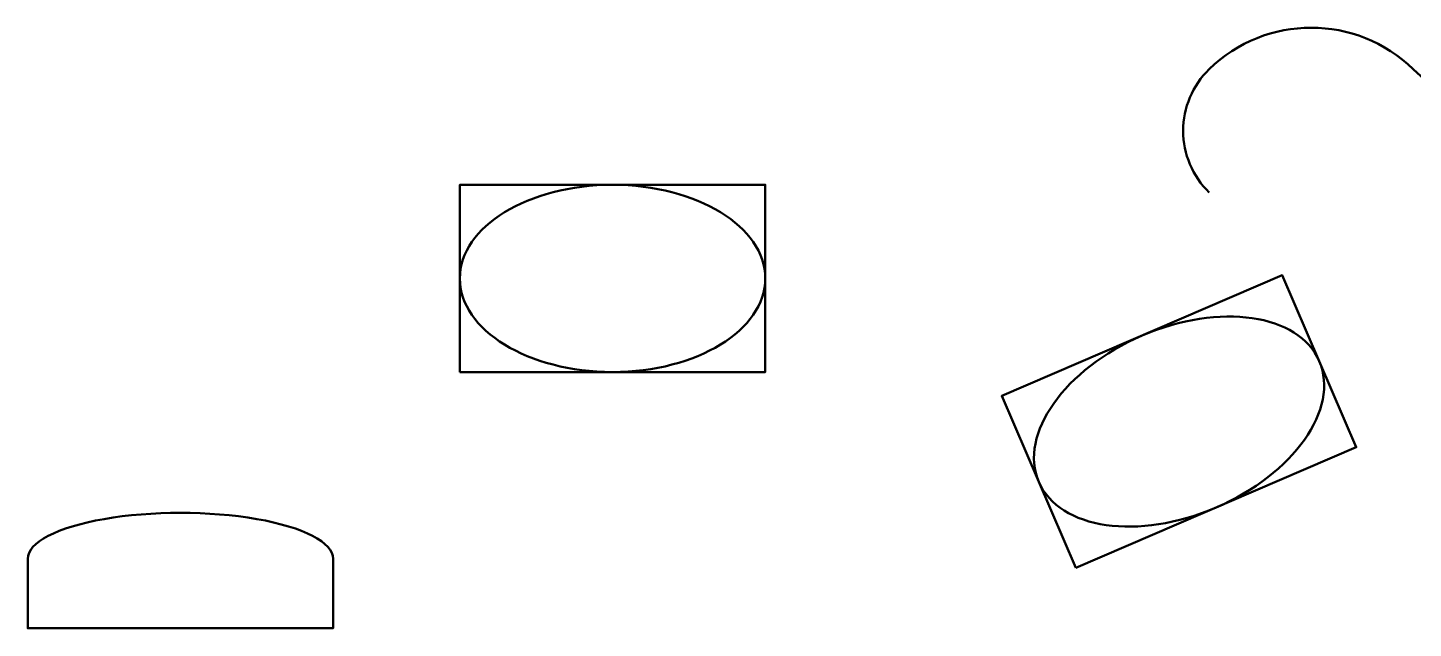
# Model space of a CAD drawing. Header units: metres. Extents: x 21002 to 34578, y 13555 to 15357.
# Drawn here: x 31396 to 32299, y 14237 to 14628 of the extents above; entities that cross this region are included whole.
import ezdxf

# ---------------------------------------------------------------- set-up
doc = ezdxf.new("R2010")
doc.units = ezdxf.units.M
doc.header["$LTSCALE"] = 4
doc.layers.add('FORT', color=4, linetype='Continuous', lineweight=50)

msp = doc.modelspace()

# ---------------------------------------------------------------- linework, layer by layer
at = {"layer": 'FORT'}
for points in [[(31677.576, 14403.97), (31876.576, 14403.97), (31876.576, 14525.97), (31677.576, 14525.97)], [(32078.963, 14276.337), (32261.775, 14354.955), (32213.577, 14467.031), (32030.765, 14388.413)]]:
    msp.add_lwpolyline(points, close=True, dxfattribs=at)
msp.add_lwpolyline([(31395.973, 14282.195), (31395.973, 14236.969), (31594.973, 14236.969), (31594.973, 14282.195)], dxfattribs=at)
for centre, radius, start, end in [((32232.396, 14533.043), 95.302, 45.732494, 134.267506), ((32204.999, 14561.149), 56.052, 134.267506, 225.732494), ((32392.305, 14697.094), 133.792, 225.732494, 314.267506)]:
    msp.add_arc(centre, radius, start, end, dxfattribs=at)
for centre, major_axis in [((31777.076, 14464.97), (99.5, 0)), ((32146.27, 14371.684), (-91.406, -39.309))]:
    msp.add_ellipse(centre, major_axis=major_axis, ratio=0.6130653, dxfattribs=at)
msp.add_ellipse((31495.473, 14282.195), major_axis=(99.5, 0), ratio=0.3015075, start_param=0, end_param=3.1415927, dxfattribs=at)

doc.saveas('drawing.dxf')
